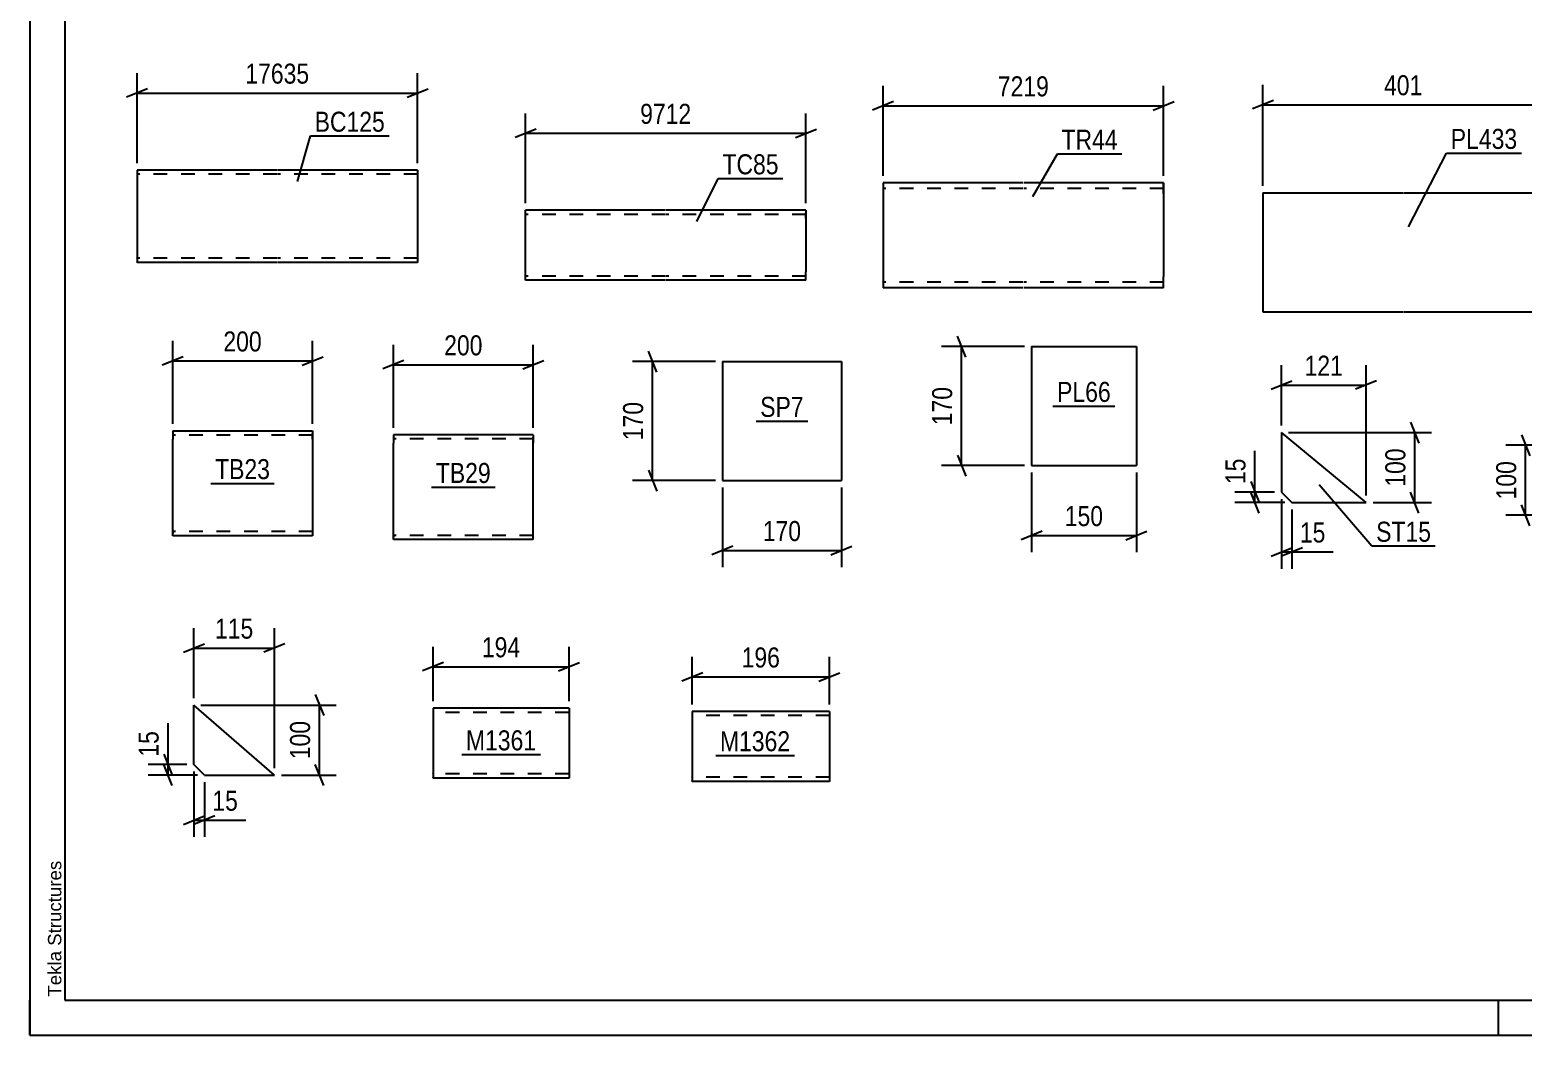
# Model space of a CAD drawing. Header units: millimetres. Extents: x 0 to 420, y 0 to 297.
# Drawn here: x 0 to 213.5, y 0 to 143.7 of the extents above; entities that cross this region are included whole.
import ezdxf

# ---------------------------------------------------------------- set-up
doc = ezdxf.new("R2010")
doc.units = ezdxf.units.MM
doc.linetypes.add('DXK_LINE_DOT2', pattern=[3.9198, 1.9599, -1.9599])
doc.styles.add('Arial', font='ARIAL.TTF', dxfattribs={"height": 0.2})
doc.styles.add('Arial Narrow', font='ARIALN.TTF', dxfattribs={"height": 0.2})

# ---------------------------------------------------------------- blocks, each defined once
blk = doc.blocks.new('Unknown-283123132-1133')
at = {"color": 5, "linetype": 'Continuous'}
for p, q in [((0, 297), (0, 0)), ((5, 292), (5, 5)), ((0, 0), (0, 5)), ((5, 5), (415, 5)), ((210, 0), (210, 5)), ((0, 0), (420, 0))]:
    blk.add_line(p, q, dxfattribs=at)
at = {"color": 174, "linetype": 'Continuous', "style": 'Arial'}
blk.add_text('Tekla Structures', height=1.9102, rotation=90, dxfattribs=at).set_placement((4.5, 5.5))
blk = doc.blocks.new('Part-283123132-4059 - 4045')
at = {"color": 2, "linetype": 'Continuous'}
for p, q in [((99.03, 96.28), (99.03, 79.28)), ((99.03, 96.28), (116.03, 96.28)), ((116.03, 96.28), (116.03, 79.28)), ((99.03, 79.28), (116.03, 79.28))]:
    blk.add_line(p, q, dxfattribs=at)
blk = doc.blocks.new('Part-283123132-4251 - 4236')
at = {"color": 2, "linetype": 'Continuous'}
for p, q in [((20.42, 86.38), (20.42, 85.18)), ((20.42, 86.38), (40.42, 86.38)), ((40.42, 86.38), (40.42, 86.28)), ((40.42, 86.28), (40.42, 85.18)), ((20.42, 72.12), (20.42, 85.18)), ((40.42, 85.18), (40.42, 71.38)), ((20.42, 71.47), (20.42, 72.12)), ((20.42, 71.38), (20.42, 71.47)), ((40.42, 71.38), (20.42, 71.38))]:
    blk.add_line(p, q, dxfattribs=at)
at = {"color": 7, "linetype": 'DXK_LINE_DOT2'}
for p, q in [((40.42, 85.78), (20.42, 85.78)), ((40.42, 85.18), (40.42, 86.02)), ((20.42, 72.12), (20.42, 71.73)), ((20.42, 71.98), (20.42, 72.02)), ((40.42, 71.98), (20.42, 71.98)), ((40.42, 71.98), (40.42, 72.02))]:
    blk.add_line(p, q, dxfattribs=at)
blk = doc.blocks.new('Part-283123132-3852 - 3836')
at = {"color": 2, "linetype": 'Continuous'}
for p, q in [((176.31, 120.39), (176.31, 103.39)), ((176.31, 120.39), (196.31, 120.39)), ((196.41, 120.39), (216.41, 120.39)), ((216.41, 120.39), (216.41, 103.39)), ((176.31, 103.39), (196.31, 103.39)), ((196.41, 103.39), (216.41, 103.39))]:
    blk.add_line(p, q, dxfattribs=at)
blk = doc.blocks.new('Part-283123132-3727 - 3713')
at = {"color": 2, "linetype": 'Continuous'}
for p, q in [((143.22, 98.42), (143.22, 81.42)), ((143.22, 98.42), (158.22, 98.42)), ((158.22, 98.42), (158.22, 81.42)), ((143.22, 81.42), (158.22, 81.42))]:
    blk.add_line(p, q, dxfattribs=at)
blk = doc.blocks.new('Part-283123132-3697 - 3682')
at = {"color": 2, "linetype": 'Continuous'}
for p, q in [((51.98, 85.83), (51.98, 84.63)), ((71.98, 85.83), (51.98, 85.83)), ((71.98, 85.83), (71.98, 85.74)), ((71.98, 85.74), (71.98, 84.63)), ((51.98, 71.57), (51.98, 84.63)), ((71.98, 70.83), (71.98, 84.63)), ((51.98, 70.92), (51.98, 71.57)), ((51.98, 70.83), (51.98, 70.92)), ((71.98, 70.83), (51.98, 70.83))]:
    blk.add_line(p, q, dxfattribs=at)
at = {"color": 7, "linetype": 'DXK_LINE_DOT2'}
for p, q in [((71.98, 84.63), (71.98, 85.48)), ((71.98, 85.23), (51.98, 85.23)), ((51.98, 71.57), (51.98, 71.18)), ((51.98, 71.43), (51.98, 71.48)), ((71.98, 71.43), (51.98, 71.43)), ((51.98, 70.83), (51.98, 70.83)), ((71.98, 71.43), (71.98, 71.48))]:
    blk.add_line(p, q, dxfattribs=at)
blk = doc.blocks.new('Part-283123132-3489 - 3473')
at = {"color": 2, "linetype": 'Continuous'}
for p, q in [((191.05, 76.14), (178.96, 86.14)), ((178.96, 86.14), (178.96, 77.64)), ((178.96, 77.64), (180.46, 76.14)), ((180.46, 76.14), (191.05, 76.14))]:
    blk.add_line(p, q, dxfattribs=at)
blk = doc.blocks.new('Part-283123132-3383 - 3366')
at = {"color": 2, "linetype": 'Continuous'}
for p, q in [((90.87, 117.92), (70.87, 117.92)), ((70.87, 108.02), (70.87, 117.92)), ((110.97, 117.92), (90.97, 117.92)), ((110.97, 117.92), (110.97, 117.83)), ((110.97, 117.83), (110.97, 116.72)), ((110.97, 116.72), (110.97, 109.12)), ((110.97, 107.92), (110.97, 109.12)), ((70.87, 107.92), (70.87, 108.02)), ((90.87, 107.92), (70.87, 107.92)), ((110.97, 107.92), (90.97, 107.92))]:
    blk.add_line(p, q, dxfattribs=at)
at = {"color": 7, "linetype": 'DXK_LINE_DOT2'}
for p, q in [((110.97, 116.72), (110.97, 117.57)), ((90.87, 117.32), (70.87, 117.32)), ((110.97, 117.32), (90.97, 117.32)), ((110.97, 108.57), (110.97, 108.89)), ((70.87, 108.52), (70.87, 108.57)), ((90.87, 108.52), (70.87, 108.52)), ((110.97, 108.52), (90.97, 108.52)), ((110.97, 108.52), (110.97, 108.57))]:
    blk.add_line(p, q, dxfattribs=at)
blk = doc.blocks.new('Part-283123132-3344 - 3328')
at = {"color": 2, "linetype": 'Continuous'}
for p, q in [((142, 121.85), (122, 121.85)), ((122, 121.85), (122, 106.85)), ((162.1, 121.85), (142.1, 121.85)), ((162.1, 121.85), (162.1, 120.25)), ((162.1, 120.25), (162.1, 108.45)), ((142, 106.85), (122, 106.85)), ((162.1, 106.85), (142.1, 106.85)), ((162.1, 106.85), (162.1, 108.45))]:
    blk.add_line(p, q, dxfattribs=at)
at = {"color": 7, "linetype": 'DXK_LINE_DOT2'}
for p, q in [((162.1, 120.25), (162.1, 121.73)), ((142, 121.05), (122, 121.05)), ((162.1, 121.05), (142.1, 121.05)), ((122, 107.65), (122, 107.71)), ((142, 107.65), (122, 107.65)), ((162.1, 107.65), (142.1, 107.65)), ((162.1, 107.71), (162.1, 108.14)), ((162.1, 107.65), (162.1, 107.71))]:
    blk.add_line(p, q, dxfattribs=at)
blk = doc.blocks.new('Part-283123132-3311 - 3293')
at = {"color": 2, "linetype": 'Continuous'}
for p, q in [((15.33, 123.67), (15.33, 110.56)), ((35.33, 123.67), (15.33, 123.67)), ((55.43, 123.67), (35.43, 123.67)), ((55.43, 123.67), (55.43, 110.47)), ((15.33, 110.47), (15.33, 110.56)), ((35.33, 110.47), (15.33, 110.47)), ((55.43, 110.47), (35.43, 110.47))]:
    blk.add_line(p, q, dxfattribs=at)
at = {"color": 7, "linetype": 'DXK_LINE_DOT2'}
for p, q in [((35.33, 123.07), (15.33, 123.07)), ((55.43, 123.07), (35.43, 123.07)), ((55.43, 123.58), (55.43, 123.67)), ((15.33, 111.07), (15.33, 111.11)), ((35.33, 111.07), (15.33, 111.07)), ((55.43, 111.07), (35.43, 111.07)), ((55.43, 111.07), (55.43, 111.11)), ((15.33, 110.47), (15.33, 110.47))]:
    blk.add_line(p, q, dxfattribs=at)
blk = doc.blocks.new('Part-283123132-3245 - 3243')
at = {"color": 2, "linetype": 'Continuous'}
for p, q in [((23.46, 38.68), (23.46, 47.18)), ((34.96, 37.18), (23.46, 47.18)), ((24.96, 37.18), (23.46, 38.68)), ((24.96, 37.18), (34.96, 37.18))]:
    blk.add_line(p, q, dxfattribs=at)
blk = doc.blocks.new('Part-283123132-10202 - 10196')
at = {"color": 2, "linetype": 'Continuous'}
for p, q in [((77.09, 46.74), (57.65, 46.74)), ((57.65, 46.74), (57.65, 36.83)), ((77.09, 46.74), (77.09, 36.74)), ((57.65, 36.74), (57.65, 36.83)), ((77.09, 36.74), (57.65, 36.74))]:
    blk.add_line(p, q, dxfattribs=at)
at = {"color": 7, "linetype": 'DXK_LINE_DOT2'}
for p, q in [((77.09, 46.14), (57.65, 46.14)), ((57.65, 37.34), (57.65, 37.39)), ((77.09, 37.34), (57.65, 37.34)), ((77.09, 37.34), (77.09, 37.39))]:
    blk.add_line(p, q, dxfattribs=at)
blk = doc.blocks.new('Part-283123132-10381 - 10375')
at = {"color": 2, "linetype": 'Continuous'}
for p, q in [((114.32, 46.27), (94.71, 46.27)), ((94.71, 46.27), (94.71, 36.36)), ((114.32, 46.27), (114.32, 36.27)), ((94.71, 36.27), (94.71, 36.36)), ((114.32, 36.27), (94.71, 36.27))]:
    blk.add_line(p, q, dxfattribs=at)
at = {"color": 7, "linetype": 'DXK_LINE_DOT2'}
for p, q in [((114.32, 45.67), (94.71, 45.67)), ((94.71, 36.87), (94.71, 36.92)), ((114.32, 36.87), (94.71, 36.87)), ((114.32, 36.87), (114.32, 36.92))]:
    blk.add_line(p, q, dxfattribs=at)
blk = doc.blocks.new('StraightDimension-283123132-4061 - 4045')
at = {"color": 7, "linetype": 'Continuous'}
for p, q in [((98.03, 96.28), (86.18, 96.28)), ((89.63, 94.78), (88.43, 97.78)), ((89.03, 79.28), (89.03, 96.28)), ((98.03, 79.28), (86.18, 79.28)), ((88.43, 80.78), (89.63, 77.78))]:
    blk.add_line(p, q, dxfattribs=at)
at = {"color": 0}
blk.add_wipeout([(88.28, 91.12), (84.08, 91.12), (84.08, 84.44), (88.28, 84.44)], dxfattribs=at)
at = {"color": 3, "style": 'Arial Narrow'}
blk.add_text('170', height=2.863, rotation=90.0002, dxfattribs=at).set_placement((87.68, 85.04))
blk = doc.blocks.new('StraightDimension-283123132-4072 - 4045')
at = {"color": 7, "linetype": 'Continuous'}
for p, q in [((99.03, 78.28), (99.03, 66.88)), ((116.03, 78.28), (116.03, 66.88)), ((100.53, 69.88), (97.53, 68.68)), ((99.03, 69.28), (116.03, 69.28)), ((114.53, 68.68), (117.53, 69.88))]:
    blk.add_line(p, q, dxfattribs=at)
at = {"color": 0}
blk.add_wipeout([(110.87, 70.03), (110.87, 74.23), (104.19, 74.23), (104.19, 70.03)], dxfattribs=at)
at = {"color": 3, "style": 'Arial Narrow'}
blk.add_text('170', height=2.863, dxfattribs=at).set_placement((104.79, 70.63))
blk = doc.blocks.new('StraightDimension-283123132-4253 - 4236')
at = {"color": 7, "linetype": 'Continuous'}
for p, q in [((20.42, 87.38), (20.42, 99.23)), ((40.42, 87.38), (40.42, 99.23)), ((21.92, 96.98), (18.92, 95.78)), ((20.42, 96.38), (40.42, 96.38)), ((38.92, 95.78), (41.92, 96.98))]:
    blk.add_line(p, q, dxfattribs=at)
at = {"color": 0}
blk.add_wipeout([(33.76, 97.13), (33.76, 101.33), (27.07, 101.33), (27.07, 97.13)], dxfattribs=at)
at = {"color": 3, "style": 'Arial Narrow'}
blk.add_text('200', height=2.863, dxfattribs=at).set_placement((27.67, 97.73))
blk = doc.blocks.new('StraightDimension-283123132-3866 - 3836')
at = {"color": 7, "linetype": 'Continuous'}
for p, q in [((176.31, 121.39), (176.31, 135.86)), ((216.41, 121.39), (216.41, 135.86)), ((177.81, 133.61), (174.81, 132.41)), ((176.31, 133.01), (216.41, 133.01)), ((214.91, 132.41), (217.91, 133.61))]:
    blk.add_line(p, q, dxfattribs=at)
at = {"color": 0}
blk.add_wipeout([(199.7, 133.76), (199.7, 137.96), (193.02, 137.96), (193.02, 133.76)], dxfattribs=at)
at = {"color": 3, "style": 'Arial Narrow'}
blk.add_text('401', height=2.863, dxfattribs=at).set_placement((193.62, 134.36))
blk = doc.blocks.new('StraightDimension-283123132-3729 - 3713')
at = {"color": 7, "linetype": 'Continuous'}
for p, q in [((143.22, 80.42), (143.22, 69.02)), ((158.22, 80.42), (158.22, 69.02)), ((144.72, 72.02), (141.72, 70.82)), ((143.22, 71.42), (158.22, 71.42)), ((156.72, 70.82), (159.72, 72.02))]:
    blk.add_line(p, q, dxfattribs=at)
at = {"color": 0}
blk.add_wipeout([(154.06, 72.17), (154.06, 76.37), (147.37, 76.37), (147.37, 72.17)], dxfattribs=at)
at = {"color": 3, "style": 'Arial Narrow'}
blk.add_text('150', height=2.863, dxfattribs=at).set_placement((147.97, 72.77))
blk = doc.blocks.new('StraightDimension-283123132-3740 - 3713')
at = {"color": 7, "linetype": 'Continuous'}
for p, q in [((142.22, 98.42), (130.37, 98.42)), ((133.82, 96.92), (132.62, 99.92)), ((133.22, 81.42), (133.22, 98.42)), ((142.22, 81.42), (130.37, 81.42)), ((132.62, 82.92), (133.82, 79.92))]:
    blk.add_line(p, q, dxfattribs=at)
at = {"color": 0}
blk.add_wipeout([(132.47, 93.27), (128.27, 93.27), (128.27, 86.58), (132.47, 86.58)], dxfattribs=at)
at = {"color": 3, "style": 'Arial Narrow'}
blk.add_text('170', height=2.863, rotation=90.0002, dxfattribs=at).set_placement((131.87, 87.18))
blk = doc.blocks.new('StraightDimension-283123132-3699 - 3682')
at = {"color": 7, "linetype": 'Continuous'}
for p, q in [((51.98, 86.83), (51.98, 98.68)), ((71.98, 86.83), (71.98, 98.68)), ((53.48, 96.43), (50.48, 95.23)), ((70.48, 95.23), (73.48, 96.43)), ((51.98, 95.83), (71.98, 95.83))]:
    blk.add_line(p, q, dxfattribs=at)
at = {"color": 0}
blk.add_wipeout([(65.32, 96.58), (65.32, 100.78), (58.64, 100.78), (58.64, 96.58)], dxfattribs=at)
at = {"color": 3, "style": 'Arial Narrow'}
blk.add_text('200', height=2.863, dxfattribs=at).set_placement((59.24, 97.18))
blk = doc.blocks.new('StraightDimension-283123132-3509 - 3473')
at = {"color": 7, "linetype": 'Continuous'}
for p, q in [((174.56, 79.14), (175.76, 76.14)), ((177.96, 77.64), (172.31, 77.64)), ((175.76, 74.64), (174.56, 77.64)), ((175.16, 76.14), (175.16, 77.64)), ((179.46, 76.14), (172.31, 76.14))]:
    blk.add_line(p, q, dxfattribs=at)
at = {"color": 0}
blk.add_wipeout([(174.41, 83.02), (170.21, 83.02), (170.21, 78.17), (174.41, 78.17)], dxfattribs=at)
at = {"color": 7, "linetype": 'Continuous'}
blk.add_line((175.16, 77.64), (175.16, 83.55), dxfattribs=at)
blk.add_line((175.16, 77.64), (175.16, 83.55), dxfattribs=at)
at = {"color": 3, "style": 'Arial Narrow'}
blk.add_text('15', height=2.863, rotation=90.0002, dxfattribs=at).set_placement((173.81, 78.77))
blk = doc.blocks.new('StraightDimension-283123132-3491 - 3473')
at = {"color": 7, "linetype": 'Continuous'}
for p, q in [((178.96, 76.64), (178.96, 66.67)), ((180.46, 75.14), (180.46, 66.67)), ((177.46, 68.47), (180.46, 69.67)), ((181.96, 69.67), (178.96, 68.47)), ((178.96, 69.07), (180.46, 69.07))]:
    blk.add_line(p, q, dxfattribs=at)
at = {"color": 0}
blk.add_wipeout([(185.84, 69.82), (185.84, 74.02), (180.99, 74.02), (180.99, 69.82)], dxfattribs=at)
at = {"color": 7, "linetype": 'Continuous'}
blk.add_line((180.46, 69.07), (186.37, 69.07), dxfattribs=at)
blk.add_line((180.46, 69.07), (186.37, 69.07), dxfattribs=at)
at = {"color": 3, "style": 'Arial Narrow'}
blk.add_text('15', height=2.863, dxfattribs=at).set_placement((181.59, 70.42))
blk = doc.blocks.new('StraightDimension-283123132-3502 - 3473')
at = {"color": 7, "linetype": 'Continuous'}
for p, q in [((178.96, 87.14), (178.96, 95.77)), ((191.05, 77.14), (191.05, 95.77)), ((177.46, 92.32), (180.46, 93.52)), ((178.96, 92.92), (191.05, 92.92)), ((192.55, 93.52), (189.55, 92.32))]:
    blk.add_line(p, q, dxfattribs=at)
at = {"color": 0}
blk.add_wipeout([(188.35, 93.67), (188.35, 97.87), (181.66, 97.87), (181.66, 93.67)], dxfattribs=at)
at = {"color": 3, "style": 'Arial Narrow'}
blk.add_text('121', height=2.863, dxfattribs=at).set_placement((182.26, 94.27))
blk = doc.blocks.new('StraightDimension-283123132-3520 - 3473')
at = {"color": 7, "linetype": 'Continuous'}
for p, q in [((197.42, 87.64), (198.62, 84.64)), ((179.96, 86.14), (200.42, 86.14)), ((198.02, 76.14), (198.02, 86.14)), ((198.62, 74.64), (197.42, 77.64)), ((192.05, 76.14), (200.42, 76.14))]:
    blk.add_line(p, q, dxfattribs=at)
at = {"color": 0}
blk.add_wipeout([(197.27, 84.48), (193.07, 84.48), (193.07, 77.8), (197.27, 77.8)], dxfattribs=at)
at = {"color": 3, "style": 'Arial Narrow'}
blk.add_text('100', height=2.863, rotation=90.0002, dxfattribs=at).set_placement((196.67, 78.4))
blk = doc.blocks.new('StraightDimension-283123132-3447 - 3400')
at = {"color": 7, "linetype": 'Continuous'}
for p, q in [((213.27, 85.82), (214.47, 82.82)), ((236.37, 84.32), (211.02, 84.32)), ((213.87, 74.32), (213.87, 84.32)), ((214.47, 72.82), (213.27, 75.82)), ((222.87, 74.32), (211.02, 74.32))]:
    blk.add_line(p, q, dxfattribs=at)
at = {"color": 0}
blk.add_wipeout([(213.12, 82.66), (208.92, 82.66), (208.92, 75.98), (213.12, 75.98)], dxfattribs=at)
at = {"color": 3, "style": 'Arial Narrow'}
blk.add_text('100', height=2.863, rotation=90.0002, dxfattribs=at).set_placement((212.52, 76.58))
blk = doc.blocks.new('StraightDimension-283123132-3386 - 3366')
at = {"color": 7, "linetype": 'Continuous'}
for p, q in [((70.87, 118.92), (70.87, 131.77)), ((110.97, 118.92), (110.97, 131.77)), ((72.37, 129.52), (69.37, 128.32)), ((70.87, 128.92), (110.97, 128.92)), ((109.47, 128.32), (112.47, 129.52))]:
    blk.add_line(p, q, dxfattribs=at)
at = {"color": 0}
blk.add_wipeout([(95.18, 129.67), (95.18, 133.87), (86.66, 133.87), (86.66, 129.67)], dxfattribs=at)
at = {"color": 3, "style": 'Arial Narrow'}
blk.add_text('9712', height=2.863, dxfattribs=at).set_placement((87.26, 130.27))
blk = doc.blocks.new('StraightDimension-283123132-3352 - 3328')
at = {"color": 7, "linetype": 'Continuous'}
for p, q in [((122, 122.85), (122, 135.7)), ((162.1, 122.85), (162.1, 135.7)), ((123.5, 133.45), (120.5, 132.25)), ((122, 132.85), (162.1, 132.85)), ((160.6, 132.25), (163.6, 133.45))]:
    blk.add_line(p, q, dxfattribs=at)
at = {"color": 0}
blk.add_wipeout([(146.31, 133.6), (146.31, 137.8), (137.8, 137.8), (137.8, 133.6)], dxfattribs=at)
at = {"color": 3, "style": 'Arial Narrow'}
blk.add_text('7219', height=2.863, dxfattribs=at).set_placement((138.4, 134.2))
blk = doc.blocks.new('StraightDimension-283123132-3314 - 3293')
at = {"color": 7, "linetype": 'Continuous'}
for p, q in [((15.33, 124.67), (15.33, 137.52)), ((55.43, 124.67), (55.43, 137.52)), ((16.83, 135.27), (13.83, 134.07)), ((15.33, 134.67), (55.43, 134.67)), ((53.93, 134.07), (56.93, 135.27))]:
    blk.add_line(p, q, dxfattribs=at)
at = {"color": 0}
blk.add_wipeout([(40.55, 135.42), (40.55, 139.62), (30.21, 139.62), (30.21, 135.42)], dxfattribs=at)
at = {"color": 3, "style": 'Arial Narrow'}
blk.add_text('17635', height=2.863, dxfattribs=at).set_placement((30.81, 136.02))
blk = doc.blocks.new('StraightDimension-283123132-3272 - 3243')
at = {"color": 7, "linetype": 'Continuous'}
for p, q in [((22.46, 38.68), (16.91, 38.68)), ((19.16, 40.18), (20.36, 37.18)), ((20.36, 35.68), (19.16, 38.68)), ((19.76, 37.18), (19.76, 38.68)), ((23.96, 37.18), (16.91, 37.18))]:
    blk.add_line(p, q, dxfattribs=at)
at = {"color": 0}
blk.add_wipeout([(19.01, 44.06), (14.81, 44.06), (14.81, 39.21), (19.01, 39.21)], dxfattribs=at)
at = {"color": 7, "linetype": 'Continuous'}
blk.add_line((19.76, 38.68), (19.76, 44.59), dxfattribs=at)
blk.add_line((19.76, 38.68), (19.76, 44.59), dxfattribs=at)
at = {"color": 3, "style": 'Arial Narrow'}
blk.add_text('15', height=2.863, rotation=90.0002, dxfattribs=at).set_placement((18.41, 39.81))
blk = doc.blocks.new('StraightDimension-283123132-3247 - 3243')
at = {"color": 7, "linetype": 'Continuous'}
for p, q in [((23.46, 37.68), (23.46, 28.33)), ((24.96, 36.18), (24.96, 28.33)), ((21.96, 30.13), (24.96, 31.33)), ((26.46, 31.33), (23.46, 30.13)), ((23.46, 30.73), (24.96, 30.73))]:
    blk.add_line(p, q, dxfattribs=at)
at = {"color": 0}
blk.add_wipeout([(30.34, 31.48), (30.34, 35.68), (25.49, 35.68), (25.49, 31.48)], dxfattribs=at)
at = {"color": 7, "linetype": 'Continuous'}
blk.add_line((24.96, 30.73), (30.87, 30.73), dxfattribs=at)
blk.add_line((24.96, 30.73), (30.87, 30.73), dxfattribs=at)
at = {"color": 3, "style": 'Arial Narrow'}
blk.add_text('15', height=2.863, dxfattribs=at).set_placement((26.09, 32.08))
blk = doc.blocks.new('StraightDimension-283123132-3260 - 3243')
at = {"color": 7, "linetype": 'Continuous'}
for p, q in [((24.46, 47.18), (43.81, 47.18)), ((40.81, 48.68), (42.01, 45.68)), ((41.41, 37.18), (41.41, 47.18)), ((42.01, 35.68), (40.81, 38.68)), ((35.96, 37.18), (43.81, 37.18))]:
    blk.add_line(p, q, dxfattribs=at)
at = {"color": 0}
blk.add_wipeout([(40.66, 45.52), (36.46, 45.52), (36.46, 38.84), (40.66, 38.84)], dxfattribs=at)
at = {"color": 3, "style": 'Arial Narrow'}
blk.add_text('100', height=2.863, rotation=90.0002, dxfattribs=at).set_placement((40.06, 39.44))
blk = doc.blocks.new('StraightDimension-283123132-3283 - 3243')
at = {"color": 7, "linetype": 'Continuous'}
for p, q in [((23.46, 48.18), (23.46, 58.18)), ((34.96, 38.18), (34.96, 58.18)), ((21.96, 54.73), (24.96, 55.93)), ((36.46, 55.93), (33.46, 54.73)), ((23.46, 55.33), (34.96, 55.33))]:
    blk.add_line(p, q, dxfattribs=at)
at = {"color": 0}
blk.add_wipeout([(32.56, 56.08), (32.56, 60.28), (25.87, 60.28), (25.87, 56.08)], dxfattribs=at)
at = {"color": 3, "style": 'Arial Narrow'}
blk.add_text('115', height=2.863, dxfattribs=at).set_placement((26.47, 56.68))
blk = doc.blocks.new('StraightDimension-283123132-10204 - 10196')
at = {"color": 7, "linetype": 'Continuous'}
for p, q in [((57.65, 47.74), (57.65, 55.51)), ((77.09, 47.74), (77.09, 55.51)), ((59.15, 53.26), (56.15, 52.06)), ((57.65, 52.66), (77.09, 52.66)), ((75.59, 52.06), (78.59, 53.26))]:
    blk.add_line(p, q, dxfattribs=at)
at = {"color": 0}
blk.add_wipeout([(70.71, 53.41), (70.71, 57.61), (64.03, 57.61), (64.03, 53.41)], dxfattribs=at)
at = {"color": 3, "style": 'Arial Narrow'}
blk.add_text('194', height=2.863, dxfattribs=at).set_placement((64.63, 54.01))
blk = doc.blocks.new('StraightDimension-283123132-10383 - 10375')
at = {"color": 7, "linetype": 'Continuous'}
for p, q in [((94.71, 47.27), (94.71, 54.06)), ((114.32, 47.27), (114.32, 54.06)), ((96.21, 51.81), (93.21, 50.61)), ((112.82, 50.61), (115.82, 51.81)), ((94.71, 51.21), (114.32, 51.21))]:
    blk.add_line(p, q, dxfattribs=at)
at = {"color": 0}
blk.add_wipeout([(107.86, 51.96), (107.86, 56.16), (101.17, 56.16), (101.17, 51.96)], dxfattribs=at)
at = {"color": 3, "style": 'Arial Narrow'}
blk.add_text('196', height=2.863, dxfattribs=at).set_placement((101.77, 52.56))
blk = doc.blocks.new('Mark-283123132-4057 - 4045')
at = {"color": 0}
blk.add_wipeout([(110.64, 88.38), (110.64, 91.38), (104.43, 91.38), (104.43, 88.38)], dxfattribs=at)
blk.add_wipeout([(110.64, 88.38), (110.64, 91.38), (104.43, 91.38), (104.43, 88.38)], dxfattribs=at)
at = {"color": 30, "linetype": 'Continuous'}
blk.add_line((103.83, 87.78), (111.24, 87.78), dxfattribs=at)
at = {"color": 3, "style": 'Arial Narrow'}
blk.add_text('SP7', height=2.863, dxfattribs=at).set_placement((104.43, 88.38))
blk = doc.blocks.new('Mark-283123132-4249 - 4236')
at = {"color": 0}
blk.add_wipeout([(34.34, 79.48), (34.34, 82.48), (26.49, 82.48), (26.49, 79.48)], dxfattribs=at)
blk.add_wipeout([(34.34, 79.48), (34.34, 82.48), (26.49, 82.48), (26.49, 79.48)], dxfattribs=at)
at = {"color": 30, "linetype": 'Continuous'}
blk.add_line((25.89, 78.88), (34.94, 78.88), dxfattribs=at)
at = {"color": 3, "style": 'Arial Narrow'}
blk.add_text('TB23', height=2.863, dxfattribs=at).set_placement((26.49, 79.48))
blk = doc.blocks.new('Mark-283123132-3848 - 3836')
at = {"color": 0}
blk.add_wipeout([(212.68, 126.69), (212.68, 129.69), (203.17, 129.69), (203.17, 126.69)], dxfattribs=at)
blk.add_wipeout([(212.68, 126.69), (212.68, 129.69), (203.17, 129.69), (203.17, 126.69)], dxfattribs=at)
at = {"color": 30, "linetype": 'Continuous'}
for p, q in [((197.12, 115.56), (202.57, 126.09)), ((202.57, 126.09), (213.28, 126.09))]:
    blk.add_line(p, q, dxfattribs=at)
at = {"color": 3, "style": 'Arial Narrow'}
blk.add_text('PL433', height=2.863, dxfattribs=at).set_placement((203.17, 126.69))
blk = doc.blocks.new('Mark-283123132-3725 - 3713')
at = {"color": 0}
blk.add_wipeout([(154.55, 90.52), (154.55, 93.52), (146.88, 93.52), (146.88, 90.52)], dxfattribs=at)
blk.add_wipeout([(154.55, 90.52), (154.55, 93.52), (146.88, 93.52), (146.88, 90.52)], dxfattribs=at)
at = {"color": 30, "linetype": 'Continuous'}
blk.add_line((146.28, 89.92), (155.15, 89.92), dxfattribs=at)
at = {"color": 3, "style": 'Arial Narrow'}
blk.add_text('PL66', height=2.863, dxfattribs=at).set_placement((146.88, 90.52))
blk = doc.blocks.new('Mark-283123132-3695 - 3682')
at = {"color": 0}
blk.add_wipeout([(65.91, 78.93), (65.91, 81.93), (58.05, 81.93), (58.05, 78.93)], dxfattribs=at)
blk.add_wipeout([(65.91, 78.93), (65.91, 81.93), (58.05, 81.93), (58.05, 78.93)], dxfattribs=at)
at = {"color": 30, "linetype": 'Continuous'}
blk.add_line((57.45, 78.33), (66.51, 78.33), dxfattribs=at)
at = {"color": 3, "style": 'Arial Narrow'}
blk.add_text('TB29', height=2.863, dxfattribs=at).set_placement((58.05, 78.93))
blk = doc.blocks.new('Mark-283123132-3485 - 3473')
at = {"color": 0}
blk.add_wipeout([(200.35, 70.53), (200.35, 73.53), (192.5, 73.53), (192.5, 70.53)], dxfattribs=at)
blk.add_wipeout([(200.35, 70.53), (200.35, 73.53), (192.5, 73.53), (192.5, 70.53)], dxfattribs=at)
at = {"color": 30, "linetype": 'Continuous'}
for p, q in [((184.37, 78.72), (191.9, 69.93)), ((191.9, 69.93), (200.95, 69.93))]:
    blk.add_line(p, q, dxfattribs=at)
at = {"color": 3, "style": 'Arial Narrow'}
blk.add_text('ST15', height=2.863, dxfattribs=at).set_placement((192.5, 70.53))
blk = doc.blocks.new('Mark-283123132-3379 - 3366')
at = {"color": 0}
blk.add_wipeout([(107.07, 123.06), (107.07, 126.06), (99.03, 126.06), (99.03, 123.06)], dxfattribs=at)
blk.add_wipeout([(107.07, 123.06), (107.07, 126.06), (99.03, 126.06), (99.03, 123.06)], dxfattribs=at)
at = {"color": 30, "linetype": 'Continuous'}
for p, q in [((95.36, 116.31), (98.43, 122.46)), ((98.43, 122.46), (107.67, 122.46))]:
    blk.add_line(p, q, dxfattribs=at)
at = {"color": 3, "style": 'Arial Narrow'}
blk.add_text('TC85', height=2.863, dxfattribs=at).set_placement((99.03, 123.06))
blk = doc.blocks.new('Mark-283123132-3340 - 3328')
at = {"color": 0}
blk.add_wipeout([(155.55, 126.57), (155.55, 129.57), (147.51, 129.57), (147.51, 126.57)], dxfattribs=at)
blk.add_wipeout([(155.55, 126.57), (155.55, 129.57), (147.51, 129.57), (147.51, 126.57)], dxfattribs=at)
at = {"color": 30, "linetype": 'Continuous'}
for p, q in [((143.39, 119.88), (146.91, 125.97)), ((146.91, 125.97), (156.15, 125.97))]:
    blk.add_line(p, q, dxfattribs=at)
at = {"color": 3, "style": 'Arial Narrow'}
blk.add_text('TR44', height=2.863, dxfattribs=at).set_placement((147.51, 126.57))
blk = doc.blocks.new('Mark-283123132-3307 - 3293')
at = {"color": 0}
blk.add_wipeout([(50.77, 129.14), (50.77, 132.14), (40.72, 132.14), (40.72, 129.14)], dxfattribs=at)
blk.add_wipeout([(50.77, 129.14), (50.77, 132.14), (40.72, 132.14), (40.72, 129.14)], dxfattribs=at)
at = {"color": 30, "linetype": 'Continuous'}
for p, q in [((38.28, 122.05), (40.12, 128.54)), ((40.12, 128.54), (51.37, 128.54))]:
    blk.add_line(p, q, dxfattribs=at)
at = {"color": 3, "style": 'Arial Narrow'}
blk.add_text('BC125', height=2.863, dxfattribs=at).set_placement((40.72, 129.14))
blk = doc.blocks.new('Mark-283123132-10198 - 10196')
at = {"color": 0}
blk.add_wipeout([(72.4, 40.71), (72.4, 43.71), (62.35, 43.71), (62.35, 40.71)], dxfattribs=at)
blk.add_wipeout([(72.4, 40.71), (72.4, 43.71), (62.35, 43.71), (62.35, 40.71)], dxfattribs=at)
at = {"color": 30, "linetype": 'Continuous'}
blk.add_line((61.75, 40.11), (73, 40.11), dxfattribs=at)
at = {"color": 3, "style": 'Arial Narrow'}
blk.add_text('M1361', height=2.863, dxfattribs=at).set_placement((62.35, 40.71))
blk = doc.blocks.new('Mark-283123132-10377 - 10375')
at = {"color": 0}
blk.add_wipeout([(108.72, 40.58), (108.72, 43.58), (98.67, 43.58), (98.67, 40.58)], dxfattribs=at)
blk.add_wipeout([(108.72, 40.58), (108.72, 43.58), (98.67, 43.58), (98.67, 40.58)], dxfattribs=at)
at = {"color": 30, "linetype": 'Continuous'}
blk.add_line((98.07, 39.98), (109.32, 39.98), dxfattribs=at)
at = {"color": 3, "style": 'Arial Narrow'}
blk.add_text('M1362', height=2.863, dxfattribs=at).set_placement((98.67, 40.58))

msp = doc.modelspace()

# ---------------------------------------------------------------- block references
for name in ['Unknown-283123132-1133', 'Part-283123132-3311 - 3293', 'Part-283123132-3344 - 3328', 'Part-283123132-3852 - 3836', 'Part-283123132-3383 - 3366', 'Part-283123132-3727 - 3713', 'Part-283123132-4059 - 4045', 'Part-283123132-4251 - 4236', 'Part-283123132-3697 - 3682', 'Part-283123132-3489 - 3473', 'Part-283123132-3245 - 3243', 'Part-283123132-10202 - 10196', 'Part-283123132-10381 - 10375']:
    msp.add_blockref(name, (0, 0))

# ---------------------------------------------------------------- next in the draw order: block references
for name in ['StraightDimension-283123132-3314 - 3293', 'StraightDimension-283123132-3352 - 3328', 'StraightDimension-283123132-3866 - 3836', 'StraightDimension-283123132-3386 - 3366', 'StraightDimension-283123132-4253 - 4236', 'StraightDimension-283123132-3699 - 3682', 'StraightDimension-283123132-4061 - 4045', 'Mark-283123132-3725 - 3713', 'Mark-283123132-4057 - 4045', 'StraightDimension-283123132-3447 - 3400', 'StraightDimension-283123132-3509 - 3473', 'Mark-283123132-4249 - 4236', 'Mark-283123132-3695 - 3682', 'StraightDimension-283123132-3729 - 3713', 'StraightDimension-283123132-10204 - 10196', 'StraightDimension-283123132-10383 - 10375', 'StraightDimension-283123132-3272 - 3243', 'Mark-283123132-10198 - 10196', 'Mark-283123132-10377 - 10375']:
    msp.add_blockref(name, (0, 0))

# ---------------------------------------------------------------- next in the draw order: block references
for name in ['Mark-283123132-3307 - 3293', 'Mark-283123132-3340 - 3328', 'Mark-283123132-3848 - 3836', 'Mark-283123132-3379 - 3366', 'StraightDimension-283123132-3740 - 3713', 'StraightDimension-283123132-4072 - 4045', 'StraightDimension-283123132-3491 - 3473', 'StraightDimension-283123132-3247 - 3243']:
    msp.add_blockref(name, (0, 0))

# ---------------------------------------------------------------- next in the draw order: block references
for name in ['StraightDimension-283123132-3502 - 3473', 'StraightDimension-283123132-3260 - 3243']:
    msp.add_blockref(name, (0, 0))

# ---------------------------------------------------------------- next in the draw order: block references
for name in ['StraightDimension-283123132-3520 - 3473', 'StraightDimension-283123132-3283 - 3243']:
    msp.add_blockref(name, (0, 0))

# ---------------------------------------------------------------- next in the draw order: block references
msp.add_blockref('Mark-283123132-3485 - 3473', (0, 0))

doc.saveas('drawing.dxf')
